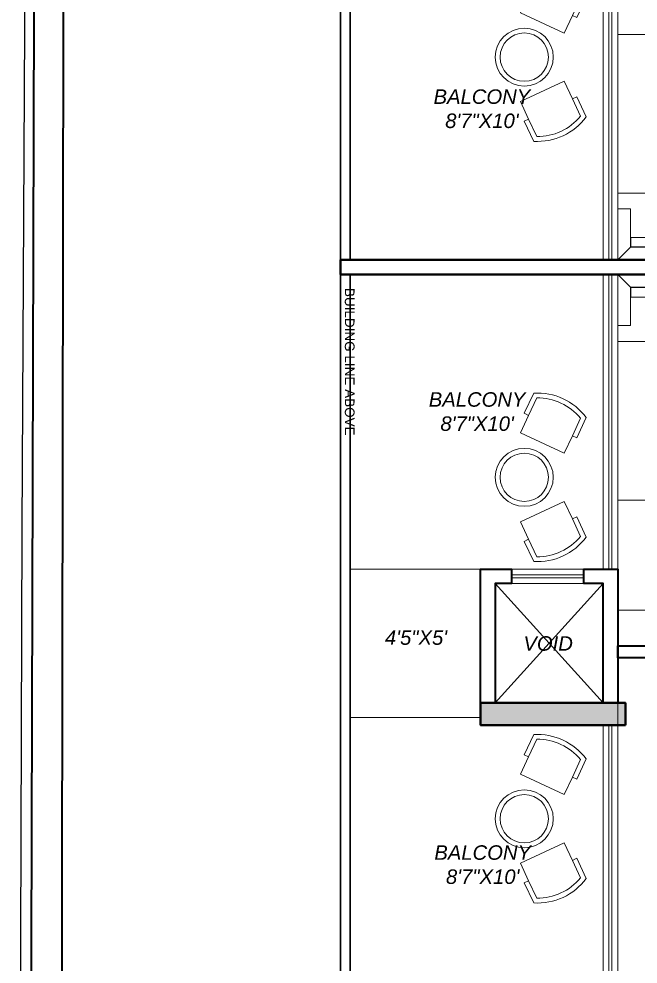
# Model space of a CAD drawing. Header units: millimetres. Extents: x 0 to 125073, y 0 to 71249.
# Drawn here: x 56624 to 63036, y 37194 to 46980 of the extents above; entities that cross this region are included whole.
import ezdxf
from ezdxf.lldxf.tags import DXFTag

# ---------------------------------------------------------------- set-up
doc = ezdxf.new("R2010")
doc.units = ezdxf.units.MM
doc.linetypes.add('DASH', pattern=[1, 0.5, -0.5])
for name, color, linetype, lineweight in [('boundary', 20, 'Continuous', 25), ('DA_CARPET AREA RERA', 30, 'Continuous', 9), ('DA_COLUMN', 40, 'Continuous', 40), ('DA_COLUMN HATCH', 251, 'Continuous', 0), ('DA_DOTTED LINES', 8, 'DASH', 5), ('DA_RAILING', 243, 'Continuous', 30), ('DA_Text 1', 200, 'Continuous', 9), ('DA_TEXT IN SQ.FT', 193, 'Continuous', 9), ('DA_WALL', 7, 'Continuous', 35), ('DA_WINDOW', 4, 'Continuous', 9)]:
    doc.layers.add(name, color=color, linetype=linetype, lineweight=lineweight)
doc.layers.add('DA_BUILDING LINE', color=7, linetype='Continuous', lineweight=9, true_color=0xdb0000)
doc.layers.add('DA_FURNITURE', color=7, linetype='Continuous', lineweight=5, true_color=0x666666)
doc.styles.get("Standard").update_dxf_attribs({"font": 'arial.ttf'})
tags = doc.linetypes.add('( Hidden )', pattern=[0.375, 0.25, -0.125]).pattern_tags.tags
tags[6:7] = [DXFTag(74, 4), DXFTag(75, 0), DXFTag(340, '0'), DXFTag(46, 1.0), DXFTag(50, 0.0), DXFTag(44, 0.0), DXFTag(45, 0.0)]
tags[4:5] = [DXFTag(74, 4), DXFTag(75, 0), DXFTag(340, '0'), DXFTag(46, 1.0), DXFTag(50, 0.0), DXFTag(44, 0.0), DXFTag(45, 0.0)]

# ---------------------------------------------------------------- blocks, each defined once
blk = doc.blocks.new('GSHGJSDFGJ')
at = {"layer": 'DA_BUILDING LINE', "linetype": '( Hidden )', "ltscale": 500}
blk.add_lwpolyline([(-41088.6, 76926.5), (-41088.6, 92546.5), (-40838.6, 92546.5), (-40838.6, 92596.5), (-39638.6, 92596.5), (-39638.6, 94076.5), (-40838.6, 94076.5), (-40838.6, 97576.5), (-31143.6, 97576.5), (-31143.6, 92421.5), (-34663.6, 92421.5), (-34663.6, 91421.5), (-32288.6, 91421.5), (-32288.6, 90076.5), (-31518.6, 90076.5), (-31518.6, 91422), (-29863.6, 91421.5), (-29863.6, 91421.5), (-29863.6, 94886.5), (-27778.6, 94886.5)], dxfattribs=at)
at = {"layer": 'DA_Text 1', "insert": (-40943.5, 84522.2), "char_height": 100, "attachment_point": 1, "rotation": 270}
blk.add_mtext_dynamic_manual_height_columns('BUILDING LINE ABOVE', width=1619.931, gutter_width=1, heights=[0], dxfattribs=at)
blk = doc.blocks.new('Q34TQ34T4T444')
at = {"layer": 'boundary'}
blk.add_lwpolyline([(-59122.4, 1779), (-59122.4, 1779), (-59182.7, 192.6), (-59252.2, -3874.8), (-59252.2, -3874.8), (-59252.2, -3874.8), (-59128.3, -3874), (-59238, -11283.8), (-59295.9, -21641.7), (-59295.9, -21641.7), (-59295.9, -21641.7), (-59324.8, -31184)], dxfattribs=at)
at = {"layer": 'DA_WALL'}
blk.add_lwpolyline([(-59228.3, -36899.4), (-38705.2, -36918.9), (-28240.5, -36899.4), (-28280.6, -33160.9), (-28337.6, -18576.4), (-22719.2, -18397.7), (-18331.6, -18589.8), (-8845.2, -18639.1), (51.7, -18630.6), (42.3, 175.9), (-3075.9, 1038.3), (-7905.4, 2462.1), (-13228.6, 2426.5), (-23008.1, 2410.7), (-26643.6, 2439.6), (-28539.7, 2484.2), (-39181.8, 2166.5), (-44943.6, 2012.7), (-44944.1, 2103.9), (-59117.6, 1905.1), (-59228.3, -36899.4)], dxfattribs=at)
blk.add_lwpolyline([(-58839.9, 1652.9), (-58898.6, -36639.7), (-38705.3, -36658.9), (-28503.3, -36639.9), (-28540.6, -33162.8), (-28598.6, -18324.6), (-22717.7, -18137.6), (-18325.2, -18329.8), (-8844.7, -18379.1), (-268, -18370.9), (-262.8, -9727.8), (-297.2, 0), (-3147.3, 788.3), (-7942.1, 2201.8), (-13227.5, 2166.5), (-23008.9, 2150.7), (-26647.7, 2179.6), (-28538.9, 2224.1), (-39174.5, 1906.6), (-45202, 1745.7), (-45202.6, 1840.2)], close=True, dxfattribs=at)
blk = doc.blocks.new('34ty3v4y5')
at = {"layer": 'DA_FURNITURE'}
for p, q in [((4713.8694, 1084.9178), (4713.8694, 1085.0532)), ((4713.8694, 1085.0532), (4714.8908, 1085.0532)), ((4714.0869, 1084.9212), (4714.0869, 1085.0532)), ((4714.8908, 1085.0532), (4714.8908, 1084.3602)), ((4715.199, 1085.0711), (4715.1791, 1085.037)), ((4715.5017, 1084.9711), (4715.5838, 1085.0532)), ((4715.1789, 1085.0345), (4715.0843, 1084.793)), ((4713.8694, 1084.9212), (4714.8908, 1084.9212)), ((4714.0575, 1084.3602), (4714.0575, 1084.9212)), ((4714.8861, 1084.9178), (4714.0575, 1084.9178)), ((4714.0575, 1084.43), (4714.0575, 1084.9178)), ((4714.0612, 1084.9178), (4714.0612, 1084.8188)), ((4714.8854, 1084.8735), (4714.8884, 1084.854)), ((4714.8861, 1084.9212), (4714.9798, 1084.9212)), ((4714.8861, 1084.9178), (4714.8861, 1084.8188)), ((4714.8891, 1084.8529), (4714.9284, 1084.7293)), ((4715.126, 1084.9166), (4715.1283, 1084.901)), ((4714.8861, 1084.8188), (4714.0612, 1084.8188)), ((4715.6033, 1084.8019), (4715.5049, 1084.7021)), ((4715.6271, 1084.8351), (4715.6112, 1084.8079)), ((4715.3792, 1084.7308), (4715.3161, 1084.6176)), ((4715.3917, 1084.7476), (4715.3795, 1084.732)), ((4715.4162, 1084.6039), (4715.3155, 1084.5223)), ((4715.434, 1084.6149), (4715.4169, 1084.605)), ((4715.5633, 1084.5983), (4715.5083, 1084.5506)), ((4715.5636, 1084.598), (4715.5803, 1084.612)), ((4715.5378, 1084.4124), (4715.4109, 1084.365)), ((4715.4518, 1084.3803), (4715.4518, 1082.5652)), ((4715.538, 1084.412), (4715.5586, 1084.4188)), ((4715.4518, 1084.1897), (4715.5838, 1084.1897)), ((4714.8908, 1084.1622), (4715.4518, 1084.1622)), ((4715.3494, 1082.5692), (4715.3494, 1084.1622)), ((4715.4484, 1082.5692), (4715.4484, 1084.1622)), ((4715.4518, 1084.1347), (4715.5838, 1084.1347)), ((4715.4518, 1082.5652), (4715.0558, 1082.5652)), ((4715.0558, 1082.5652), (4715.0558, 1082.4332)), ((4715.4484, 1082.5692), (4715.3494, 1082.5692)), ((4715.4518, 1082.5652), (4715.5838, 1082.4332))]:
    blk.add_line(p, q, dxfattribs=at)
at = {"layer": 'DA_FURNITURE', "ltscale": 0.5}
blk.add_lwpolyline([(4715.5838, 1082.4332), (4713.2478, 1082.4332), (4713.2478, 1084.7232), (4713.8694, 1084.7232), (4713.8694, 1085.0532), (4715.1891, 1085.0541), (4715.199, 1085.0711, -0.266357), (4715.2107, 1085.0778, -0.055179), (4715.3361, 1085.0532), (4715.5838, 1085.0532), (4715.5838, 1084.8996, -0.027882), (4715.6262, 1084.85, -0.30437), (4715.6271, 1084.8351), (4715.6112, 1084.8079, -0.195374), (4715.6033, 1084.8019), (4715.5838, 1084.7821), (4715.5838, 1082.4332)], format="xyb", dxfattribs=at)
at = {"layer": 'DA_FURNITURE'}
for points in [[(4714.8908, 1082.4332), (4714.8908, 1085.0532), (4715.1886, 1085.0532)], [(4715.3361, 1085.0532), (4715.5838, 1085.0532), (4715.5838, 1084.8996)], [(4714.8908, 1084.3602), (4713.8694, 1084.3602), (4713.8694, 1084.9178)], [(4715.5838, 1084.7821), (4715.5838, 1082.4332), (4714.8908, 1082.4332)], [(4714.8908, 1082.4332), (4714.8908, 1082.4332), (4713.2478, 1082.4332), (4713.2478, 1084.7232), (4713.8694, 1084.7232)]]:
    blk.add_lwpolyline(points, dxfattribs=at)
for points in [[(4715.4518, 1082.5652), (4715.4518, 1084.1622), (4715.4518, 1084.1622), (4715.4518, 1082.5652)], [(4714.0213, 1082.9914), (4714.5738, 1082.9914), (4714.5738, 1083.895), (4714.0213, 1083.895)]]:
    blk.add_lwpolyline(points, close=True, dxfattribs=at)
for centre, radius, start, end in [((4715.2107, 1085.0643), 0.0135, 85.05017, 149.65933), ((4715.1614, 1084.495), 0.5849, 37.37409, 85.05017), ((4715.1815, 1085.0356), 0.00281, 149.65933, 257.58369), ((4714.9925, 1084.1865), 0.8671, 45.21135, 77.45001), ((4714.892, 1084.8745), 0.00673, 124.07864, 188.6878), ((4715.0521, 1084.6378), 0.2925, 76.40257, 124.07864), ((4714.8897, 1084.8542), 0.0014, 188.6878, 296.61216), ((4715.0837, 1084.4649), 0.4335, 84.23982, 116.47848), ((4715.1193, 1084.9155), 0.00673, 8.6878, 76.40257), ((4715.4184, 1084.991), 0.2232, 217.53983, 267.25218), ((4715.6155, 1084.8419), 0.0135, 329.65933, 37.37409), ((4714.96, 1085.078), 0.3521, 265.30534, 294.79865), ((4715.0904, 1084.7906), 0.0066, 158.59572, 226.27687), ((4715.5726, 1085.2948), 0.7042, 226.27687, 249.49241), ((4715.1063, 1084.7613), 0.0033, 294.79865, 352.60522), ((4715.5998, 1084.8146), 0.0132, 285.43991, 329.65933), ((4714.9315, 1084.7303), 0.0033, 197.6242, 265.30534), ((4715.3806, 1084.7312), 0.0014, 141.90384, 249.8282), ((4715.2374, 1084.3376), 0.4174, 38.59467, 70.00725), ((4715.397, 1084.7434), 0.00673, 77.29468, 141.90384), ((4715.3341, 1084.4647), 0.2925, 32.19559, 77.29468), ((4715.3189, 1084.616), 0.0033, 150.84023, 218.52138), ((4715.5916, 1084.8332), 0.3521, 218.52138, 230.10348), ((4715.4176, 1084.6038), 0.0014, 120.06615, 227.99051), ((4715.1383, 1084.2917), 0.4174, 16.75699, 48.16957), ((4715.4374, 1084.609), 0.00673, 55.45699, 120.06615), ((4715.2754, 1084.3737), 0.2925, 10.3579, 55.45699), ((4715.576, 1084.617), 0.0066, 310.05685, 32.19559), ((4715.3175, 1084.5197), 0.0033, 129.00255, 196.68369), ((4715.6517, 1084.6199), 0.3521, 196.68369, 226.177), ((4715.4101, 1084.3682), 0.0033, 226.177, 283.98357), ((4715.5566, 1084.4251), 0.0066, 288.21916, 10.3579)]:
    blk.add_arc(centre, radius, start, end, dxfattribs=at)
blk = doc.blocks.new('ERGRTH')
at = {"layer": 'DA_FURNITURE', "linetype": 'Continuous'}
blk.add_lwpolyline([(5382.169, 1409.1898), (5382.119, 1409.1898), (5382.119, 1409.3898, 0.224783), (5381.619, 1409.3898), (5381.619, 1409.1898), (5381.569, 1409.1898), (5381.569, 1409.4206, -0.251481), (5382.169, 1409.4206)], format="xyb", close=True, dxfattribs=at)
blk.add_lwpolyline([(5381.619, 1409.1898), (5381.619, 1408.9898), (5382.119, 1408.9898), (5382.119, 1409.1898)], dxfattribs=at)
blk = doc.blocks.new('NHNHNNNH')
at = {"layer": 'DA_FURNITURE'}
for radius in [0.3, 0.25]:
    blk.add_circle((5393.618, 1418.7142), radius, dxfattribs=at)
blk = doc.blocks.new('SRAFGADFGDFG')
at = {"layer": 'DA_FURNITURE'}
blk.add_lwpolyline([(-38218.6, 80816.5), (-35863.6, 80816.5), (-35863.6, 81185), (-38218.6, 81185)], close=True, dxfattribs=at)
at = {"layer": 'DA_FURNITURE', "yscale": 1000, "zscale": 1000}
for name, p, xscale, rotation in [('ERGRTH', (-5513448.3, 1077296.6, 0), 1000, 335.0781664398203), ('34ty3v4y5', (-1120651.8, 4800395.3), 1000, 270), ('ERGRTH', (-5513448.3, -903473.2, 0), -1000, 204.9218335601797), ('34ty3v4y5', (-1120651.8, -4630922.3), -1000, 270), ('ERGRTH', (-5513448.3, 1072946.2, 0), 1000, 335.0781664398203), ('NHNHNNNH', (-5432803.6, 1501275.6, 0), -1000, 180), ('ERGRTH', (-5513448.3, -907823.6, 0), -1000, 204.9218335601797), ('ERGRTH', (-5513448.3, 1069411.6, 0), 1000, 335.0781664398203), ('ERGRTH', (-5513448.3, -911358.2, 0), -1000, 204.9218335601797)]:
    blk.add_blockref(name, p, dxfattribs=dict(at, xscale=xscale, rotation=rotation))
at = {"layer": 'DA_FURNITURE', "xscale": 1000, "yscale": 1000, "zscale": 1000}
for p in [(-5432803.6, -1331802.5, 0), (-5432803.6, -1339687.5, 0)]:
    blk.add_blockref('NHNHNNNH', p, dxfattribs=at)
blk = doc.blocks.new('A$C1c7226e4')
at = {"layer": 'DA_CARPET AREA RERA'}
blk.add_lwpolyline([(-1.85, 2.88), (-1.85, -0.62), (-4.425, -0.62), (-4.425, -1.325), (-4.275, -1.325), (-4.275, -2.385), (-10.355, -2.385), (-10.355, 0.665)], dxfattribs=at)
blk.add_lwpolyline([(-10.355, 5.25), (-12.975, 5.25), (-12.975, -2.385), (-10.355, -2.385), (-10.355, 0.665), (-11.625, 0.665), (-11.625, 2.28), (-10.355, 2.28)], close=True, dxfattribs=at)
at = {"layer": 'DA_RAILING'}
for p, q in [((-13.075, -2.385), (-13.075, 5.35)), ((-12.975, -2.385), (-12.975, 5.25))]:
    blk.add_line(p, q, dxfattribs=at)
at = {"layer": 'DA_WALL'}
blk.add_line((-10.205, -0.9725), (-10.205, -0.9725), dxfattribs=at)
blk.add_lwpolyline([(-4.275, -2.385), (-4.275, -2.535), (-13.075, -2.535), (-13.075, -2.385), (-4.275, -2.385)], dxfattribs=at)
at = {"layer": 'DA_WINDOW'}
for points in [[(-10.355, 0.665), (-10.355, -2.385), (-10.205, -2.385), (-10.205, 0.665)], [(-10.265, 0.665), (-10.265, -2.385), (-10.295, -2.385), (-10.295, 0.665)]]:
    blk.add_lwpolyline(points, close=True, dxfattribs=at)
blk = doc.blocks.new('14TH 2')
at = {"layer": 'DA_CARPET AREA RERA'}
blk.add_lwpolyline([(6316.0927, 1270.6121), (6313.4727, 1270.6121), (6313.4727, 1262.9771), (6316.0927, 1262.9771), (6316.0927, 1265.9471), (6314.8227, 1265.9471), (6314.8227, 1267.5621), (6316.0927, 1267.5621)], close=True, dxfattribs=at)
blk.add_lwpolyline([(6319.6477, 1262.8521), (6319.6477, 1264.1521), (6322.0227, 1264.1521), (6322.0227, 1265.3721), (6322.0227, 1265.4971), (6323.0927, 1265.4971), (6323.0927, 1265.3471), (6324.5977, 1265.3471), (6324.5977, 1268.8471), (6322.0227, 1268.8471), (6322.0227, 1269.5521), (6322.1727, 1269.5521), (6322.1727, 1270.6121), (6316.0927, 1270.6121), (6316.0927, 1267.5621), (6316.2427, 1267.5621), (6316.2427, 1265.9471), (6316.0927, 1265.9471), (6316.0927, 1262.977)], dxfattribs=at)
at = {"layer": 'DA_DOTTED LINES', "linetype": '( Hidden )', "ltscale": 300}
for p, q in [((6314.8227, 1267.5621), (6313.4727, 1267.5621)), ((6314.9727, 1267.4121), (6316.0927, 1266.1771)), ((6314.9727, 1266.1771), (6316.0927, 1267.4121)), ((6314.8227, 1266.0271), (6313.4727, 1266.0271))]:
    blk.add_line(p, q, dxfattribs=at)
at = {"layer": 'DA_RAILING'}
for p, q in [((6313.3727, 1270.6121), (6313.3727, 1262.8771)), ((6313.4727, 1270.6121), (6313.4727, 1262.9771))]:
    blk.add_line(p, q, dxfattribs=at)
at = {"layer": 'DA_WALL'}
blk.add_line((6316.2427, 1269.1996), (6316.2427, 1269.1996), dxfattribs=at)
blk.add_lwpolyline([(6322.1727, 1270.6121), (6322.1727, 1270.7621), (6313.3727, 1270.7621), (6313.3727, 1270.6121), (6322.1727, 1270.6121)], dxfattribs=at)
for points in [[(6314.8227, 1266.1771), (6314.8227, 1267.5621), (6315.1427, 1267.5621), (6315.1427, 1267.4121), (6314.9727, 1267.4121), (6314.9727, 1266.1771)], [(6316.0927, 1266.1771), (6316.0927, 1267.4121), (6315.8927, 1267.4121), (6315.8927, 1267.5621), (6316.2427, 1267.5621), (6316.2427, 1266.1771)], [(6318.4727, 1266.6421), (6316.2427, 1266.6421), (6316.2427, 1266.7671), (6318.5977, 1266.7671), (6318.5977, 1263.8971), (6318.4727, 1263.8971), (6318.4727, 1266.6421)], [(6314.8227, 1266.0271), (6314.8227, 1266.0271)]]:
    blk.add_lwpolyline(points, close=True, dxfattribs=at)
at = {"layer": 'DA_WINDOW'}
for points in [[(6316.2427, 1267.5621), (6316.2427, 1270.6121), (6316.0927, 1270.6121), (6316.0927, 1267.5621)], [(6316.1527, 1267.5621), (6316.1827, 1267.5621), (6316.1827, 1270.6121), (6316.1527, 1270.6121)], [(6315.8927, 1267.5621), (6315.8927, 1267.4121), (6315.1427, 1267.4121), (6315.1427, 1267.5621)], [(6315.8927, 1267.4721), (6315.1427, 1267.4721), (6315.1427, 1267.5021), (6315.8927, 1267.5021)], [(6316.0927, 1265.9471), (6316.2427, 1265.9471), (6316.2427, 1262.9771), (6316.0927, 1262.9771)], [(6316.1527, 1262.9771), (6316.1527, 1265.9471), (6316.1827, 1265.9471), (6316.1827, 1262.9771)]]:
    blk.add_lwpolyline(points, close=True, dxfattribs=at)
blk = doc.blocks.new('SDFHSDFGN')
at = {"layer": 'DA_COLUMN HATCH', "true_color": 0x636466}
h = blk.add_hatch(color=251, dxfattribs=at)
h.dxf.hatch_style = 1
h.paths.add_polyline_path([(-37688.6, 97346.5), (-37688.6, 97576.5), (-38888.6, 97576.5), (-38888.6, 97346.5)])
h.paths.add_polyline_path([(-31373.6, 96376.5), (-31143.6, 96376.5), (-31143.6, 97576.5), (-31373.6, 97576.5)])
h.paths.add_polyline_path([(-27778.6, 97036.5), (-27548.6, 97036.5), (-27548.6, 98236.5), (-27778.6, 98236.5)])
h.paths.add_polyline_path([(-24578.6, 97336.5), (-24348.6, 97336.5), (-24348.6, 98236.5), (-24578.6, 98236.5)])
h.paths.add_polyline_path([(-19333.6, 98536.5), (-19333.6, 97336.5), (-19103.6, 97336.5), (-19103.6, 98536.5)])
h.paths.add_polyline_path([(-13063.6, 97336.5), (-12833.6, 97336.5), (-12833.6, 98536.5), (-13063.6, 98536.5)])
h.paths.add_polyline_path([(-11543.6, 97636.5), (-11313.6, 97636.5), (-11313.6, 98536.5), (-11543.6, 98536.5)])
h.paths.add_polyline_path([(-8908.6, 94991.5), (-7708.6, 94991.5), (-7708.6, 94761.5), (-8908.6, 94761.5)])
h.paths.add_polyline_path([(-13063.6, 91111.5), (-12833.6, 91111.5), (-12833.6, 92311.5), (-13063.6, 92311.5)])
h.paths.add_polyline_path([(-19333.6, 91111.5), (-19103.6, 91111.5), (-19103.6, 92311.5), (-19333.6, 92311.5)])
h.paths.add_polyline_path([(-5998.6, 91111.5), (-5258.6, 91111.5), (-5258.6, 91341.5), (-5998.6, 91341.5)])
h.paths.add_polyline_path([(-1283.6, 91111.5), (-383.6, 91111.5), (-383.6, 91341.5), (-1283.6, 91341.5)])
h.paths.add_polyline_path([(2171.4, 90061.5), (2171.4, 91261.5), (1941.4, 91261.5), (1941.4, 90061.5)])
h.paths.add_polyline_path([(4621.4, 90061.5), (5821.4, 90061.5), (5821.4, 90291.5), (4621.4, 90291.5)])
h.paths.add_polyline_path([(4621.4, 95111.5), (5821.4, 95111.5), (5821.4, 95341.5), (4621.4, 95341.5)])
h.paths.add_polyline_path([(4621.4, 98611.5), (5821.4, 98611.5), (5821.4, 98841.5), (4621.4, 98841.5)])
h.paths.add_polyline_path([(-39638.6, 89246.5), (-38138.6, 89246.5), (-38138.6, 89476.5), (-39638.6, 89476.5)])
h.paths.add_polyline_path([(-31143.6, 92421.5), (-31143.6, 92651.5), (-32343.6, 92651.5), (-32343.6, 92421.5)])
h.paths.add_polyline_path([(-31513.6, 86346.5), (-29713.6, 86346.5), (-29713.6, 86576.5), (-31513.6, 86576.5)])
h.paths.add_polyline_path([(-31513.6, 82896.5), (-29713.6, 82896.5), (-29713.6, 83126.5), (-31513.6, 83126.5)])
h.paths.add_polyline_path([(-31518.6, 78051.5), (-30518.6, 78051.5), (-30518.6, 78281.5), (-31518.6, 78281.5)])
h.paths.add_polyline_path([(-32143.6, 76821.5), (-31143.6, 76821.5), (-31143.6, 77051.5), (-32143.6, 77051.5)])
h.paths.add_polyline_path([(-31893.6, 71896.5), (-31893.6, 72126.5), (-33093.6, 72126.5), (-33093.6, 71896.5)])
h.paths.add_polyline_path([(-37688.6, 71896.5), (-37688.6, 72126.5), (-38888.6, 72126.5), (-38888.6, 71896.5)])
h.paths.add_polyline_path([(-38438.6, 76796.5), (-38438.6, 77026.5), (-39638.6, 77026.5), (-39638.6, 76796.5)])
h.paths.add_polyline_path([(-38138.6, 79996.5), (-38138.6, 80226.5), (-39638.6, 80226.5), (-39638.6, 79996.5)])
h.paths.add_polyline_path([(-38438.6, 92446.5), (-38438.6, 92676.5), (-39638.6, 92676.5), (-39638.6, 92446.5)])
h.paths.add_polyline_path([(-31518.6, 91422), (-31288.6, 91422), (-31288.6, 89927), (-31518.6, 89927)])
h.paths.add_polyline_path([(-20908.6, 91111.5), (-20678.6, 91111.5), (-20678.6, 89881.5), (-20908.6, 89881.5)])
h.paths.add_polyline_path([(-11313.6, 92011.5), (-11313.6, 91111.5), (-11543.6, 91111.5), (-11543.6, 92011.5)])
h.paths.add_polyline_path([(1941.4, 97316.5), (2171.4, 97316.5), (2171.4, 98841.5), (1941.4, 98841.5)])
at = {"layer": 'DA_COLUMN'}
blk.add_lwpolyline([(-38138.6, 79996.5), (-38138.6, 80226.5), (-39638.6, 80226.5), (-39638.6, 79996.5)], close=True, dxfattribs=at)
blk = doc.blocks.new('A$Cfed68cb1')
at = {"layer": 'DA_TEXT IN SQ.FT', "char_height": 0.15}
for s, insert, attachment_point in [('\\pxqc;{\\fArial|b0|i1|c0|p34;BALCONY\\P8\'7"X10\'}', (-47.1407, -12.2637), 1), ('\\pxqc;{\\fArial|b0|i1|c0|p34;BALCONY\\P8\'7"X10\'}', (-47.1904, -15.8012), 7), ('\\pxqc;{\\fArial|b0|i1|c0|p34;\\P4\'5"X5\'}', (-47.8232, -18.0164), 7), ('\\pxqc;{\\fArial|b0|i1|c0|p34;VOID}', (-46.4551, -18.0773), 7), ('\\pxqc;{\\fArial|b0|i1|c0|p34;BALCONY\\P8\'7"X10\'}', (-47.1328, -20.492), 7)]:
    blk.add_mtext_dynamic_manual_height_columns(s, width=1.269917, gutter_width=12.5, heights=[0], dxfattribs=dict(at, insert=insert, attachment_point=attachment_point))

msp = doc.modelspace()

# ---------------------------------------------------------------- block references
for name, p in [('Q34TQ34T4T444', (115949.1, 63344.5)), ('SDFHSDFGN', (101042.8, -40327.5))]:
    msp.add_blockref(name, p)
at = {"color": 1, "xscale": 1000, "yscale": 1000, "zscale": 1000}
msp.add_blockref('A$Cfed68cb1', (107924.2, 58514), dxfattribs=at)
at = {"color": 1}
msp.add_blockref('SRAFGADFGDFG', (101042.8, -40327.5), dxfattribs=at)
at = {"layer": 'DA_BUILDING LINE'}
msp.add_blockref('GSHGJSDFGJ', (101042.8, -40327.5), dxfattribs=at)
at = {"layer": 'DA_WALL', "xscale": 1000, "yscale": 1000, "zscale": 1000}
for name, p in [('A$C1c7226e4', (73029.2, 46869)), ('14TH 2', (-6253418.5, -1226278.1))]:
    msp.add_blockref(name, p, dxfattribs=at)

doc.saveas('drawing.dxf')
